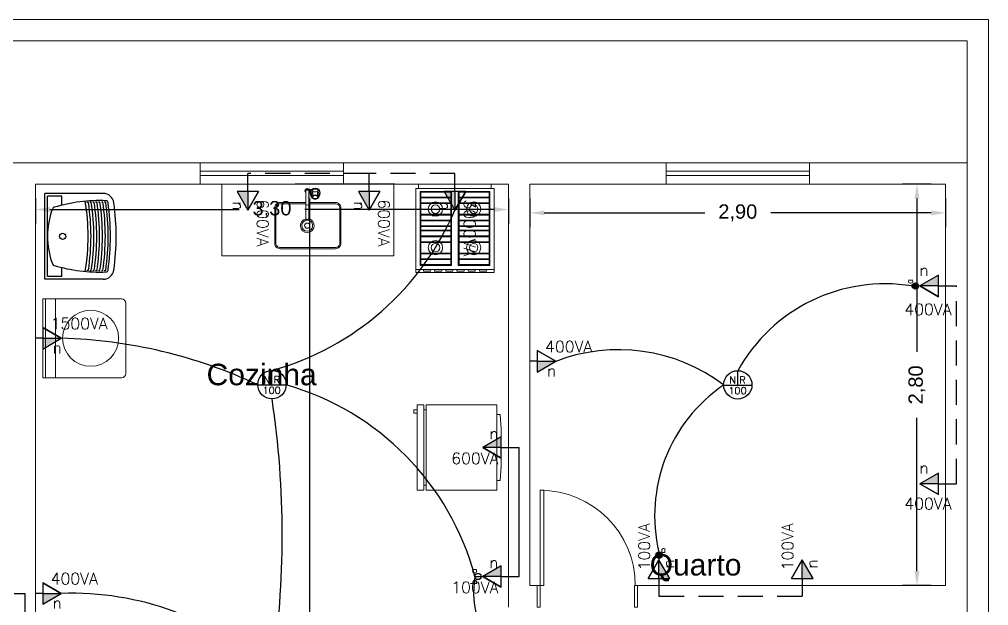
# Model space of a CAD drawing. Header units: millimetres. Extents: x -5 to 184, y -24 to 24.
# Drawn here: x 20.24 to 27, y 14.91 to 19 of the extents above; entities that cross this region are included whole.
import ezdxf

# ---------------------------------------------------------------- set-up
doc = ezdxf.new("R2010")
doc.units = ezdxf.units.MM
doc.linetypes.add('HIDDEN', pattern=[0.375, 0.25, -0.125])
doc.layers.get('0').update_dxf_attribs({"lineweight": 30})
for name, color, linetype, lineweight in [('Cotas', 3, 'Continuous', 9), ('Cozinha', 252, 'Continuous', 20), ('Edificação', 251, 'Continuous', 20), ('Portas', 251, 'Continuous', 9)]:
    doc.layers.add(name, color=color, linetype=linetype, lineweight=lineweight)
for name, color, linetype in [('Eletroduto', 160, 'Continuous'), ('Pontos de iluminação', 50, 'Continuous'), ('Pontos de Tomadas', 10, 'Continuous'), ('TEXTO', 7, 'Continuous'), ('WC', 252, 'Continuous')]:
    doc.layers.add(name, color=color, linetype=linetype)
doc.styles.add('ROMANS', font='ROMANS.SHX')
doc.styles.get("Standard").update_dxf_attribs({"font": 'arial.ttf'})
doc.styles.add('TEXTO_NOMEQUADRO', font='arial.ttf')
doc.dimstyles.new('ISO-25', dxfattribs={"dimtxt": 0.1, "dimasz": 0.1, "dimexe": 0.1, "dimexo": 0.1, "dimgap": 0.1, "dimtad": 0, "dimzin": 1, "dimtxsty": 'Standard', "dimcen": 0.1, "dimadec": 0, "dimazin": 0, "dimtfac": 1, "dimtmove": 0, "dimatfit": 3, "dimfxl": 1, "dimarcsym": 0})

# ---------------------------------------------------------------- blocks, each defined once
blk = doc.blocks.new('*D23')
at = {"layer": 'Cotas', "color": 0, "lineweight": -2, "transparency": 16777216}
for p, q in [((23.8, 17.75), (23.8, 17.55)), ((26.7, 17.75), (26.7, 17.55)), ((23.9, 17.65), (25.0194, 17.65)), ((26.6, 17.65), (25.4806, 17.65))]:
    blk.add_line(p, q, dxfattribs=at)
at = {"layer": 'Cotas', "color": 0, "transparency": 16777216}
for points in [[(23.9, 17.6667), (23.9, 17.6333), (23.8, 17.65)], [(26.6, 17.6667), (26.6, 17.6333), (26.7, 17.65)]]:
    blk.add_solid(points, dxfattribs=at)
at = {"layer": 'Defpoints', "color": 0, "transparency": 16777216}
for p in [(23.8, 17.85), (26.7, 17.85), (23.8, 17.65)]:
    blk.add_point(p, dxfattribs=at)
at = {"layer": 'Cotas', "color": 0, "transparency": 16777216, "insert": (25.25, 17.65), "char_height": 0.1, "attachment_point": 5}
blk.add_mtext('2,90', dxfattribs=at)
blk = doc.blocks.new('*D3')
at = {"layer": 'Cotas', "color": 0, "lineweight": -2, "transparency": 16777216}
for p, q in [((20.35, 17.75), (20.35, 17.5733)), ((23.65, 17.75), (23.65, 17.5733)), ((20.45, 17.6733), (21.7703, 17.6733)), ((23.55, 17.6733), (22.2297, 17.6733))]:
    blk.add_line(p, q, dxfattribs=at)
at = {"layer": 'Cotas', "color": 0, "transparency": 16777216}
for points in [[(20.45, 17.69), (20.45, 17.6566), (20.35, 17.6733)], [(23.55, 17.69), (23.55, 17.6566), (23.65, 17.6733)]]:
    blk.add_solid(points, dxfattribs=at)
at = {"layer": 'Defpoints', "color": 0, "transparency": 16777216}
for p in [(20.35, 17.85), (23.65, 17.85), (20.35, 17.6733)]:
    blk.add_point(p, dxfattribs=at)
at = {"layer": 'Cotas', "color": 0, "transparency": 16777216, "insert": (22, 17.6733), "char_height": 0.1, "attachment_point": 5}
blk.add_mtext('3,30', dxfattribs=at)
blk = doc.blocks.new('*D16')
at = {"layer": 'Cotas', "color": 0, "lineweight": -2, "transparency": 16777216}
for p, q in [((26.6, 17.85), (26.4001, 17.85)), ((26.5001, 17.75), (26.5001, 16.6806)), ((26.5001, 15.15), (26.5001, 16.2194)), ((26.6, 15.05), (26.4001, 15.05))]:
    blk.add_line(p, q, dxfattribs=at)
at = {"layer": 'Cotas', "color": 0, "transparency": 16777216}
for points in [[(26.4834, 17.75), (26.5168, 17.75), (26.5001, 17.85)], [(26.4834, 15.15), (26.5168, 15.15), (26.5001, 15.05)]]:
    blk.add_solid(points, dxfattribs=at)
at = {"layer": 'Defpoints', "color": 0, "transparency": 16777216}
for p in [(26.7, 17.85), (26.5001, 15.05), (26.7, 15.05)]:
    blk.add_point(p, dxfattribs=at)
at = {"layer": 'Cotas', "color": 0, "transparency": 16777216, "insert": (26.5001, 16.45), "char_height": 0.1, "attachment_point": 5, "rotation": 90}
blk.add_mtext('2,80', dxfattribs=at)
blk = doc.blocks.new('CO-F4PB')
for p, q in [((0.2535, 0), (-0.2535, 0)), ((0.2535, 0), (-0.2535, 0)), ((-0.2535, 0), (-0.2535, -0.03)), ((0.2535, -0.03), (0.2535, 0)), ((-0.2735, -0.03), (-0.2735, -0.596)), ((0.2735, -0.03), (-0.2735, -0.03)), ((-0.2435, -0.05), (-0.2435, -0.566)), ((-0.0235, -0.05), (-0.2435, -0.05)), ((-0.0285, -0.055), (-0.2385, -0.055)), ((-0.2385, -0.055), (-0.2385, -0.09)), ((-0.0285, -0.055), (-0.0285, -0.09)), ((-0.0235, -0.05), (-0.0235, -0.566)), ((0.0235, -0.05), (0.0235, -0.566)), ((0.2435, -0.05), (0.0235, -0.05)), ((0.2385, -0.055), (0.0285, -0.055)), ((0.0285, -0.055), (0.0285, -0.09)), ((0.2385, -0.055), (0.2385, -0.09)), ((0.2435, -0.05), (0.2435, -0.566)), ((0.2735, -0.596), (0.2735, -0.03)), ((-0.0235, -0.09), (-0.2435, -0.09)), ((-0.0235, -0.095), (-0.2435, -0.095)), ((-0.0235, -0.13), (-0.2435, -0.13)), ((-0.0235, -0.135), (-0.2435, -0.135)), ((-0.2385, -0.095), (-0.2385, -0.13)), ((-0.2385, -0.135), (-0.2385, -0.21)), ((-0.0285, -0.095), (-0.0285, -0.13)), ((-0.0285, -0.135), (-0.0285, -0.21)), ((0.2435, -0.09), (0.0235, -0.09)), ((0.2435, -0.095), (0.0235, -0.095)), ((0.2435, -0.13), (0.0235, -0.13)), ((0.2435, -0.135), (0.0235, -0.135)), ((0.0285, -0.095), (0.0285, -0.13)), ((0.0285, -0.135), (0.0285, -0.21)), ((0.2385, -0.095), (0.2385, -0.13)), ((0.2385, -0.135), (0.2385, -0.21)), ((-0.0235, -0.21), (-0.2435, -0.21)), ((-0.0235, -0.215), (-0.2435, -0.215)), ((-0.0235, -0.25), (-0.2435, -0.25)), ((-0.0235, -0.255), (-0.2435, -0.255)), ((-0.2385, -0.215), (-0.2385, -0.25)), ((-0.2385, -0.255), (-0.2385, -0.29)), ((-0.0285, -0.215), (-0.0285, -0.25)), ((-0.0285, -0.255), (-0.0285, -0.29)), ((0.2435, -0.21), (0.0235, -0.21)), ((0.2435, -0.215), (0.0235, -0.215)), ((0.2435, -0.25), (0.0235, -0.25)), ((0.2435, -0.255), (0.0235, -0.255)), ((0.0285, -0.215), (0.0285, -0.25)), ((0.0285, -0.255), (0.0285, -0.29)), ((0.2385, -0.215), (0.2385, -0.25)), ((0.2385, -0.255), (0.2385, -0.29)), ((-0.0235, -0.29), (-0.2435, -0.29)), ((-0.0235, -0.295), (-0.2435, -0.295)), ((-0.2435, -0.321), (-0.0235, -0.321)), ((-0.2435, -0.326), (-0.0235, -0.326)), ((-0.2385, -0.295), (-0.2385, -0.321)), ((-0.2385, -0.326), (-0.2385, -0.361)), ((-0.0285, -0.295), (-0.0285, -0.321)), ((-0.0285, -0.326), (-0.0285, -0.361)), ((0.2435, -0.29), (0.0235, -0.29)), ((0.2435, -0.295), (0.0235, -0.295)), ((0.0235, -0.321), (0.2435, -0.321)), ((0.0235, -0.326), (0.2435, -0.326)), ((0.0285, -0.295), (0.0285, -0.321)), ((0.0285, -0.326), (0.0285, -0.361)), ((0.2385, -0.295), (0.2385, -0.321)), ((0.2385, -0.326), (0.2385, -0.361)), ((-0.2435, -0.361), (-0.0235, -0.361)), ((-0.2435, -0.366), (-0.0235, -0.366)), ((-0.2435, -0.401), (-0.0235, -0.401)), ((-0.2385, -0.366), (-0.2385, -0.401)), ((-0.0285, -0.366), (-0.0285, -0.401)), ((0.0235, -0.361), (0.2435, -0.361)), ((0.0235, -0.366), (0.2435, -0.366)), ((0.0235, -0.401), (0.2435, -0.401)), ((0.0285, -0.366), (0.0285, -0.401)), ((0.2385, -0.366), (0.2385, -0.401)), ((-0.2435, -0.406), (-0.0235, -0.406)), ((-0.2385, -0.406), (-0.2385, -0.481)), ((-0.0285, -0.406), (-0.0285, -0.481)), ((0.0235, -0.406), (0.2435, -0.406)), ((0.0285, -0.406), (0.0285, -0.481)), ((0.2385, -0.406), (0.2385, -0.481)), ((-0.2435, -0.481), (-0.0235, -0.481)), ((-0.2435, -0.486), (-0.0235, -0.486)), ((-0.2435, -0.521), (-0.0235, -0.521)), ((-0.2435, -0.526), (-0.0235, -0.526)), ((-0.2385, -0.486), (-0.2385, -0.521)), ((-0.2385, -0.526), (-0.2385, -0.561)), ((-0.0285, -0.486), (-0.0285, -0.521)), ((-0.0285, -0.526), (-0.0285, -0.561)), ((0.0235, -0.481), (0.2435, -0.481)), ((0.0235, -0.486), (0.2435, -0.486)), ((0.0235, -0.521), (0.2435, -0.521)), ((0.0235, -0.526), (0.2435, -0.526)), ((0.0285, -0.486), (0.0285, -0.521)), ((0.0285, -0.526), (0.0285, -0.561)), ((0.2385, -0.486), (0.2385, -0.521)), ((0.2385, -0.526), (0.2385, -0.561)), ((-0.2735, -0.596), (0.2735, -0.596)), ((-0.2735, -0.596), (-0.2735, -0.616)), ((-0.2435, -0.566), (-0.0235, -0.566)), ((-0.2385, -0.561), (-0.0285, -0.561)), ((0.0235, -0.566), (0.2435, -0.566)), ((0.0285, -0.561), (0.2385, -0.561)), ((0.2735, -0.616), (0.2735, -0.596)), ((-0.2735, -0.616), (0.2735, -0.616))]:
    blk.add_line(p, q)
for points in [[(-0.2204, -0.606), (-0.1704, -0.606), (-0.1704, -0.596), (-0.2204, -0.596)], [(-0.1422, -0.606), (-0.0922, -0.606), (-0.0922, -0.596), (-0.1422, -0.596)], [(-0.0641, -0.606), (-0.0141, -0.606), (-0.0141, -0.596), (-0.0641, -0.596)], [(0.0141, -0.606), (0.0641, -0.606), (0.0641, -0.596), (0.0141, -0.596)], [(0.0922, -0.606), (0.1422, -0.606), (0.1422, -0.596), (0.0922, -0.596)], [(0.1704, -0.606), (0.2204, -0.606), (0.2204, -0.596), (0.1704, -0.596)]]:
    blk.add_lwpolyline(points, close=True)
for centre, radius in [((-0.1308, -0.1735), 0.05), ((0.1362, -0.1735), 0.05), ((-0.1308, -0.1735), 0.03), ((0.1362, -0.1735), 0.03), ((-0.1308, -0.4425), 0.05), ((0.1362, -0.4425), 0.05), ((-0.1308, -0.4425), 0.03), ((0.1362, -0.4425), 0.03)]:
    blk.add_circle(centre, radius)
blk = doc.blocks.new('A$C1AD15EB6')
for p, q in [((0.55, 0.58), (0, 0.58)), ((0, 0.03), (0, 0.58)), ((0.55, 0.5606), (0, 0.5606)), ((0.55, 0.03), (0.55, 0.58)), ((0.55, 0.4906), (0, 0.4906)), ((0.03, 0), (0.52, 0))]:
    blk.add_line(p, q)
for centre, start, end in [((0.03, 0.03), 180, 270), ((0.52, 0.03), 270, 0)]:
    blk.add_arc(centre, 0.03, start, end)
blk = doc.blocks.new('TANQUE-02')
for p, q in [((-0.2995, 0), (0.2995, 0)), ((-0.2995, -0.4081), (-0.2995, 0)), ((0.2995, -0.4081), (0.2995, 0)), ((-0.2795, -0.02), (0.2795, -0.02)), ((-0.2795, -0.12), (-0.2795, -0.02)), ((0.2795, -0.12), (0.2795, -0.02)), ((-0.2795, -0.12), (-0.2174, -0.12)), ((0.2174, -0.12), (0.2795, -0.12))]:
    blk.add_line(p, q)
blk.add_circle((0, -0.1252), 0.0225)
for centre, radius, start, end in [((0.8453, -0.3818), 1.0945, 163.27799, 182.40527), ((-0.1837, -0.0726), 0.02, 110.23844, 163.27799), ((0, -0.5709), 0.5511, 90, 110.23844), ((0, -0.5709), 0.5511, 69.76156, 90), ((0.1837, -0.0726), 0.02, 16.72201, 69.76156), ((-0.8453, -0.3818), 1.0945, 357.59473, 16.72201), ((0, 1.2149), 1.518, 260.72256, 279.27744), ((0.8453, -0.3818), 1.0845, 177.52238, 178.05412), ((0.8453, -0.3818), 1.0845, 176.46036, 176.99114), ((0, 1.2149), 1.558, 261.22518, 270), ((0.8453, -0.3818), 1.0845, 175.40003, 175.93), ((0, 1.2149), 1.538, 261.15691, 270), ((0, 1.2149), 1.518, 270, 279.27744), ((0, 1.2149), 1.538, 270, 278.84309), ((0, 1.2149), 1.558, 270, 278.77482), ((-0.8453, -0.3818), 1.0845, 4.07, 4.59997), ((-0.8453, -0.3818), 1.0845, 3.00886, 3.53964), ((-0.8453, -0.3818), 1.0845, 1.94588, 2.47762), ((0.8453, -0.3818), 1.0845, 179.65272, 180.18684), ((0, 1.2149), 1.618, 261.49969, 270), ((0.8453, -0.3818), 1.0845, 180.72164, 181.25716), ((0.8453, -0.3818), 1.0845, 178.5864, 179.11926), ((0, 1.2149), 1.598, 261.39693, 270), ((0, 1.2149), 1.638, 261.61326, 270), ((0, 1.2149), 1.578, 261.30532, 270), ((0, 1.2149), 1.578, 270, 278.69468), ((0, 1.2149), 1.598, 270, 278.60307), ((0, 1.2149), 1.618, 270, 278.50031), ((0, 1.2149), 1.638, 270, 278.38674), ((-0.8453, -0.3818), 1.0845, 0.88074, 1.4136), ((-0.8453, -0.3818), 1.0845, 358.74284, 359.27836), ((-0.8453, -0.3818), 1.0845, 359.81316, 0.34728), ((-0.2245, -0.4081), 0.075, 180, 262.08052), ((-0.2332, -0.4271), 0.015, 182.40527, 261.87169), ((0.8453, -0.3818), 1.0845, 181.79343, 182.3305), ((0, 1.2149), 1.658, 261.73735, 270), ((0, 1.2058), 1.6644, 261.87169, 270), ((0, 1.2149), 1.658, 270, 278.26265), ((0, 1.2058), 1.6644, 270, 278.12831), ((0.2245, -0.4081), 0.075, 277.91948, 0), ((0.2332, -0.4271), 0.015, 278.12831, 357.59473), ((-0.8453, -0.3818), 1.0845, 357.6695, 358.20657), ((0, 1.2058), 1.7044, 262.08052, 270), ((0, 1.2058), 1.7044, 270, 277.91948)]:
    blk.add_arc(centre, radius, start, end)
blk = doc.blocks.new('CUBA-COZ-02')
for p, q in [((-0.0095, 0.2452), (-0.0095, 0.2275)), ((-0.0095, 0.2275), (-0.0095, 0.0565)), ((0.0105, 0.2452), (0.0105, 0.2275)), ((0.0105, 0.2275), (0.0105, 0.0565)), ((0.0146, 0.2516), (0.031, 0.2516)), ((0.0146, 0.2316), (0.0209, 0.2316)), ((0.0305, 0.2026), (0.0305, 0.2242)), ((0.0379, 0.2522), (0.0379, 0.2367)), ((0.0399, 0.2163), (0.0399, 0.2377)), ((0.0712, 0.2163), (0.0712, 0.2377)), ((0.0731, 0.2522), (0.0731, 0.2367)), ((0.0805, 0.2026), (0.0805, 0.2242)), ((-0.0095, 0.0565), (-0.0095, 0.0516)), ((0.0105, 0.0565), (0.0105, 0.0516))]:
    blk.add_line(p, q)
for points in [[(-0.0095, 0.1611), (-0.1889, 0.1611, 0.414214), (-0.2269, 0.1231), (-0.2269, -0.1231, 0.414214), (-0.1889, -0.1611), (0.1969, -0.1611, 0.414214), (0.2349, -0.1231), (0.2349, 0.1231, 0.414214), (0.1969, 0.1611), (0.0105, 0.1611)], [(-0.0095, 0.1531), (-0.1889, 0.1531, 0.414214), (-0.2189, 0.1231), (-0.2189, -0.1231, 0.414214), (-0.1889, -0.1531), (0.1969, -0.1531, 0.414214), (0.2269, -0.1231), (0.2269, 0.1231, 0.414214), (0.1969, 0.1531), (0.0105, 0.1531)]]:
    blk.add_lwpolyline(points, format="xyb")
blk.add_lwpolyline([(0.0105, 0.0367, -7.502529), (-0.0095, 0.037, -0.133288)], format="xyb", close=True)
at = {"linetype": 'Continuous'}
for points in [[(0.0391, 0.2375, 0), (0.0361, 0.2353, 0), (0.0337, 0.2328, 0), (0.032, 0.2301, 0), (0.0309, 0.2272, 0), (0.0305, 0.2242, 0)], [(0.0389, 0.2157, 0), (0.0359, 0.2135, 0), (0.0335, 0.2109, 0), (0.0318, 0.2081, 0), (0.0308, 0.2052, 0), (0.0305, 0.2021, 0)], [(0.075, 0.199, 0), (0.0746, 0.2011, 0), (0.0734, 0.2032, 0), (0.0715, 0.2051, 0), (0.0689, 0.2067, 0), (0.0658, 0.208, 0), (0.0623, 0.209, 0), (0.0585, 0.2095, 0), (0.0545, 0.2096, 0), (0.0506, 0.2093, 0), (0.0469, 0.2085, 0), (0.0436, 0.2074, 0), (0.0407, 0.2059, 0), (0.0385, 0.2041, 0), (0.0369, 0.2022, 0), (0.0362, 0.2, 0), (0.0362, 0.1979, 0), (0.0369, 0.1958, 0), (0.0385, 0.1938, 0), (0.0407, 0.192, 0), (0.0436, 0.1905, 0), (0.0469, 0.1894, 0), (0.0506, 0.1886, 0), (0.0545, 0.1883, 0), (0.0585, 0.1884, 0), (0.0623, 0.1889, 0), (0.0658, 0.1899, 0), (0.0689, 0.1912, 0), (0.0715, 0.1928, 0), (0.0734, 0.1947, 0), (0.0746, 0.1968, 0), (0.075, 0.199, 0)], [(0.0805, 0.2242, 0), (0.0802, 0.2272, 0), (0.0791, 0.2301, 0), (0.0773, 0.2328, 0), (0.0749, 0.2353, 0), (0.0719, 0.2375, 0)], [(0.0805, 0.2026, 0), (0.0802, 0.2055, 0), (0.0791, 0.2084, 0), (0.0774, 0.2111, 0), (0.0751, 0.2136, 0), (0.0722, 0.2157, 0)], [(0.0305, 0.2021, 0), (0.0311, 0.1989, 0), (0.0324, 0.1959, 0), (0.0345, 0.193, 0), (0.0373, 0.1905, 0), (0.0407, 0.1884, 0), (0.0446, 0.1867, 0), (0.0488, 0.1856, 0), (0.0533, 0.185, 0), (0.0578, 0.185, 0), (0.0623, 0.1856, 0), (0.0665, 0.1867, 0), (0.0704, 0.1884, 0), (0.0738, 0.1905, 0), (0.0766, 0.193, 0), (0.0786, 0.1959, 0), (0.08, 0.1989, 0), (0.0805, 0.2021, 0)]]:
    blk.add_polyline3d(points, dxfattribs=at)
blk.add_circle((0, 0), 0.0182)
for centre, radius, start, end in [((0.0005, 0.2416), 0.0173, 35.41872, 234.58128), ((0.0005, 0.2416), 0.0126, 322.25181, 217.74819), ((0.0005, 0.2242), 0.0233, 64.55551, 115.44449), ((0.0005, 0.2416), 0.0173, 305.41872, 324.58128), ((0.0005, 0.2416), 0.0173, 324.58128, 35.41872), ((0.0555, 0.2266), 0.035, 315.56467, 224.43533), ((0.0555, 0.2266), 0.032, 321.37517, 218.62483), ((0.0555, 0.1725), 0.0816, 77.53823, 102.46177), ((0.04, 0.214), 0.002, 63.97489, 122.15591), ((0.0401, 0.2358), 0.002, 74.31395, 121.56748), ((0.0555, 0.2905), 0.0549, 254.31395, 285.68605), ((0.0555, 0.2459), 0.0335, 243.97489, 296.02511), ((0.0711, 0.214), 0.002, 57.84409, 116.02511), ((0.0709, 0.2358), 0.002, 58.43251, 105.68606), ((0.0005, 0.1207), 0.0233, 64.55551, 115.44449), ((0, 0), 0.0482, 101.34386, 77.38563), ((0.0005, 0.0516), 0.0112, 153.72082, 26.27918), ((0.0005, 0.0516), 0.01, 180, 0)]:
    blk.add_arc(centre, radius, start, end)
blk = doc.blocks.new('DUPLEX320PL')
for p, q in [((-0.058, -0.1246), (-0.058, -0.6181)), ((-0.058, -0.1246), (0.538, -0.1246)), ((0.538, -0.6181), (0.538, -0.1246)), ((0.538, -0.6181), (-0.058, -0.6181)), ((0.538, -0.6338), (-0.058, -0.6338)), ((-0.058, -0.6338), (-0.058, -0.6799)), ((-0.023, -0.6181), (-0.023, -0.6338)), ((0.503, -0.6338), (0.503, -0.6181)), ((0.538, -0.6338), (0.538, -0.6799)), ((-0.058, -0.6799), (0.538, -0.6799))]:
    blk.add_line(p, q)
blk.add_lwpolyline([(0.4713, -0.1246), (0.4713, -0.1005), (0.3713, -0.0932), (0.1087, -0.0932), (0.0087, -0.1005), (0.0087, -0.1246)])
blk.add_lwpolyline([(0.4797, -0.6799), (0.4797, -0.7042), (0.5039, -0.7042), (0.5039, -0.6799)], close=True)
blk = doc.blocks.new('*D70')
at = {"layer": 'Cotas', "color": 0, "lineweight": -2, "transparency": 16777216}
for p, q in [((22.8572, 17.85), (22.1621, 17.85)), ((22.2621, 17.75), (22.2621, 14.73)), ((22.2621, 11.25), (22.2621, 14.27)), ((22.8572, 11.15), (22.1621, 11.15))]:
    blk.add_line(p, q, dxfattribs=at)
at = {"layer": 'Cotas', "color": 0, "transparency": 16777216}
for points in [[(22.2454, 17.75), (22.2787, 17.75), (22.2621, 17.85)], [(22.2454, 11.25), (22.2787, 11.25), (22.2621, 11.15)]]:
    blk.add_solid(points, dxfattribs=at)
at = {"layer": 'Defpoints', "color": 0, "transparency": 16777216}
for p in [(22.9572, 17.85), (22.2621, 11.15), (22.9572, 11.15)]:
    blk.add_point(p, dxfattribs=at)
at = {"layer": 'Cotas', "color": 0, "transparency": 16777216, "insert": (22.2621, 14.5), "char_height": 0.1, "attachment_point": 5, "rotation": 90}
blk.add_mtext('6,70', dxfattribs=at)

msp = doc.modelspace()

# ---------------------------------------------------------------- hatches: boundary and pattern name
at = {"layer": 'Pontos de iluminação'}
h = msp.add_hatch(color=256, dxfattribs=at)
h.set_gradient(color1=(248, 215, 49), color2=(248, 215, 49), tint=1)
h.paths.add_polyline_path([(26.51, 17.14, 1), (26.466, 17.14, 1)])
h = msp.add_hatch(color=256, dxfattribs=at)
h.set_gradient(color1=(248, 215, 49), color2=(248, 215, 49), tint=1)
h.paths.add_polyline_path([(24.722, 15.262, 1), (24.678, 15.262, 1)])

# ---------------------------------------------------------------- linework, layer by layer
at = {"layer": 'Cozinha'}
msp.add_lwpolyline([(21.65, 17.35), (22.85, 17.35), (22.85, 17.85), (21.65, 17.85)], close=True, dxfattribs=at)
msp.add_circle((20.7347, 16.775), 0.1953, dxfattribs=at)
at = {"layer": 'Edificação', "color": 252}
for q in [(6.9, 18.85), (26.85, 18)]:
    msp.add_line((26.85, 18.85), q, dxfattribs=at)
at = {"layer": 'Edificação'}
for p, q in [((6.9, 18), (26.85, 18)), ((26.85, 18), (26.85, 11.15)), ((20.35, 12.1), (20.35, 17.85)), ((23.65, 17.85), (20.35, 17.85)), ((23.65, 14.9), (23.65, 17.85)), ((23.8, 17.85), (26.7, 17.85)), ((23.8, 15.05), (23.8, 17.85)), ((26.7, 15.05), (26.7, 17.85)), ((26.7, 17.85), (26.7, 15.05)), ((23.85, 15.05), (23.8, 15.05)), ((23.85, 14.9), (23.85, 15.05)), ((26.7, 15.05), (24.55, 15.05))]:
    msp.add_line(p, q, dxfattribs=at)
at = {"layer": 'Edificação', "color": 252}
msp.add_lwpolyline([(0, 11), (27, 11), (27, 19), (0, 19)], close=True, dxfattribs=at)
at = {"layer": 'Eletroduto', "linetype": 'HIDDEN'}
for p, q in [((21.8318, 17.85), (21.8318, 17.925)), ((22.678, 17.85), (22.678, 17.925)), ((23.2765, 17.85), (23.2765, 17.925)), ((26.7, 17.14), (26.775, 17.14)), ((26.7, 15.76), (26.775, 15.76))]:
    msp.add_line(p, q, dxfattribs=at)
at = {"layer": 'Eletroduto', "linetype": 'HIDDEN', "ltscale": 0.7}
for p, q in [((22.678, 17.925), (21.8318, 17.925)), ((23.2765, 17.925), (22.678, 17.925)), ((26.775, 15.76), (26.775, 17.14)), ((20.275, 14.995), (20.275, 14.095)), ((24.7, 14.975), (25.7, 14.975))]:
    msp.add_line(p, q, dxfattribs=at)
at = {"layer": 'Eletroduto'}
for p, q in [((23.65, 16.0131), (23.725, 16.0131)), ((23.725, 15.1131), (23.725, 16.0131)), ((23.65, 15.1131), (23.725, 15.1131)), ((24.7, 15.05), (24.7, 14.975)), ((25.7, 15.05), (25.7, 14.975)), ((20.2, 14.995), (20.275, 14.995))]:
    msp.add_line(p, q, dxfattribs=at)
for centre, radius, start, end in [((21.475, 18.4376), 1.9582, 285.55157, 336.92076), ((26.278, 15.9802), 1.1749, 80.79174, 151.04586), ((20.4401, 13.3422), 3.4339, 64.82741, 88.50062), ((24.4178, 15.4798), 1.216, 52.91976, 111.10164), ((21.5787, 14.6204), 1.9022, 15.01141, 74.12374), ((25.7705, 15.539), 1.1005, 124.26062, 193.39765), ((15.7336, 15.4025), 6.3381, 351.37416, 8.61977), ((24.0708, 15.0014), 0.6643, 170.32506, 281.28094), ((20.6028, 12.9311), 2.0652, 47.42688, 92.02154)]:
    msp.add_arc(centre, radius, start, end, dxfattribs=at)
at = {"layer": 'Pontos de iluminação'}
for p, q in [((26.51, 17.14), (26.52, 17.14)), ((22, 16.45), (22, 16.5511)), ((25.2499, 16.4485), (25.2499, 16.5496)), ((21.9008, 16.45), (22.0992, 16.45)), ((25.1507, 16.4485), (25.3491, 16.4485)), ((24.7, 15.24), (24.7, 15.23)), ((23.416, 15.1131), (23.46, 15.1131)), ((23.46, 15.1131), (23.47, 15.1131))]:
    msp.add_line(p, q, dxfattribs=at)
for centre, radius in [((26.488, 17.14), 0.022), ((22.0001, 16.4515), 0.099), ((25.25, 16.45), 0.099), ((24.7, 15.262), 0.022), ((23.438, 15.1131), 0.022)]:
    msp.add_circle(centre, radius, dxfattribs=at)
at = {"layer": 'Pontos de Tomadas', "color": 1}
for p, q in [((21.9068, 17.8), (21.7568, 17.8)), ((21.7568, 17.8), (21.8318, 17.67)), ((21.8318, 17.8), (21.8318, 17.85)), ((21.8318, 17.8), (21.8318, 17.67)), ((21.9068, 17.8), (21.8318, 17.67)), ((21.8318, 17.67), (21.9068, 17.8)), ((21.8318, 17.67), (21.9068, 17.8)), ((22.753, 17.8), (22.603, 17.8)), ((22.603, 17.8), (22.678, 17.67)), ((22.678, 17.8), (22.678, 17.85)), ((22.678, 17.8), (22.678, 17.67)), ((22.753, 17.8), (22.678, 17.67)), ((22.678, 17.67), (22.753, 17.8)), ((22.678, 17.67), (22.753, 17.8)), ((23.3515, 17.8), (23.2015, 17.8)), ((23.2015, 17.8), (23.2765, 17.67)), ((23.2765, 17.8), (23.2765, 17.85)), ((23.2765, 17.8), (23.2765, 17.67)), ((23.3515, 17.8), (23.2765, 17.67)), ((23.2765, 17.67), (23.3515, 17.8)), ((23.2765, 17.67), (23.3515, 17.8)), ((26.65, 17.215), (26.52, 17.14)), ((26.65, 17.065), (26.65, 17.215)), ((26.65, 17.14), (26.52, 17.14)), ((26.65, 17.065), (26.52, 17.14)), ((26.52, 17.14), (26.65, 17.065)), ((26.52, 17.14), (26.65, 17.065)), ((26.65, 17.14), (26.7, 17.14)), ((20.4, 16.8499), (20.53, 16.7749)), ((20.53, 16.7749), (20.4, 16.8499)), ((20.4, 16.8499), (20.4, 16.6999)), ((20.53, 16.7749), (20.4, 16.8499)), ((20.4, 16.7749), (20.35, 16.7749)), ((20.4, 16.7749), (20.53, 16.7749)), ((20.4, 16.6999), (20.53, 16.7749)), ((23.85, 16.6894), (23.98, 16.6144)), ((23.98, 16.6144), (23.85, 16.6894)), ((23.85, 16.6894), (23.85, 16.5394)), ((23.98, 16.6144), (23.85, 16.6894)), ((23.85, 16.6144), (23.8, 16.6144)), ((23.85, 16.6144), (23.98, 16.6144)), ((23.85, 16.5394), (23.98, 16.6144)), ((23.6, 16.0881), (23.47, 16.0131)), ((23.6, 15.9381), (23.6, 16.0881)), ((23.6, 16.0131), (23.47, 16.0131)), ((23.6, 15.9381), (23.47, 16.0131)), ((23.47, 16.0131), (23.6, 15.9381)), ((23.47, 16.0131), (23.6, 15.9381)), ((23.6, 16.0131), (23.65, 16.0131)), ((26.65, 15.835), (26.52, 15.76)), ((26.65, 15.685), (26.65, 15.835)), ((26.65, 15.76), (26.52, 15.76)), ((26.65, 15.685), (26.52, 15.76)), ((26.52, 15.76), (26.65, 15.685)), ((26.52, 15.76), (26.65, 15.685)), ((26.65, 15.76), (26.7, 15.76)), ((24.625, 15.1), (24.7, 15.23)), ((24.7, 15.23), (24.625, 15.1)), ((24.7, 15.23), (24.625, 15.1)), ((24.7, 15.1), (24.7, 15.23)), ((24.775, 15.1), (24.7, 15.23)), ((25.625, 15.1), (25.7, 15.23)), ((25.7, 15.23), (25.625, 15.1)), ((25.7, 15.23), (25.625, 15.1)), ((25.7, 15.1), (25.7, 15.23)), ((25.775, 15.1), (25.7, 15.23)), ((23.6, 15.1881), (23.47, 15.1131)), ((23.6, 15.0381), (23.6, 15.1881)), ((23.6, 15.1131), (23.47, 15.1131)), ((23.6, 15.0381), (23.47, 15.1131)), ((23.47, 15.1131), (23.6, 15.0381)), ((23.47, 15.1131), (23.6, 15.0381)), ((23.6, 15.1131), (23.65, 15.1131)), ((24.625, 15.1), (24.775, 15.1)), ((24.7, 15.1), (24.7, 15.05)), ((25.625, 15.1), (25.775, 15.1)), ((25.7, 15.1), (25.7, 15.05)), ((20.4, 15.07), (20.53, 14.995)), ((20.53, 14.995), (20.4, 15.07)), ((20.4, 15.07), (20.4, 14.92)), ((20.53, 14.995), (20.4, 15.07)), ((20.4, 14.995), (20.35, 14.995)), ((20.4, 14.995), (20.53, 14.995)), ((20.4, 14.92), (20.53, 14.995))]:
    msp.add_line(p, q, dxfattribs=at)
for points in [[(21.8318, 17.8), (21.7568, 17.8), (21.8318, 17.67)], [(22.678, 17.8), (22.603, 17.8), (22.678, 17.67)], [(23.2765, 17.8), (23.2015, 17.8), (23.2765, 17.67)], [(26.65, 17.14), (26.65, 17.215), (26.52, 17.14)], [(20.4, 16.7749), (20.4, 16.6999), (20.53, 16.7749)], [(23.85, 16.6144), (23.85, 16.5394), (23.98, 16.6144)], [(23.6, 16.0131), (23.6, 16.0881), (23.47, 16.0131)], [(26.65, 15.76), (26.65, 15.835), (26.52, 15.76)], [(24.7, 15.1), (24.775, 15.1), (24.7, 15.23)], [(25.7, 15.1), (25.775, 15.1), (25.7, 15.23)], [(23.6, 15.1131), (23.6, 15.1881), (23.47, 15.1131)], [(20.4, 14.995), (20.4, 14.92), (20.53, 14.995)]]:
    msp.add_solid(points, dxfattribs=at)
at = {"layer": 'Portas'}
for p, q in [((21.5, 17.94), (22.5, 17.94)), ((24.75, 17.94), (25.75, 17.94)), ((21.5, 17.91), (22.5, 17.91)), ((24.75, 17.91), (25.75, 17.91))]:
    msp.add_line(p, q, dxfattribs=at)
for points in [[(21.5, 17.85), (22.5, 17.85), (22.5, 18), (21.5, 18)], [(24.75, 17.85), (25.75, 17.85), (25.75, 18), (24.75, 18)], [(23.87, 15.05), (23.8962, 15.05), (23.8962, 15.715), (23.87, 15.715)], [(23.85, 15.05), (23.85, 14.9), (23.87, 14.9), (23.87, 15.05)], [(24.53, 15.05), (24.53, 14.9), (24.55, 14.9), (24.55, 15.05)]]:
    msp.add_lwpolyline(points, close=True, dxfattribs=at)
msp.add_arc((23.87, 15.05), 0.665, 360, 90, dxfattribs=at)

# ---------------------------------------------------------------- block references
at = {"layer": 'Cozinha', "color": 0, "rotation": 359.99938861993}
msp.add_blockref('CUBA-COZ-02', (22.246, 17.5611), dxfattribs=at)
at = {"layer": 'Cozinha', "xscale": -1}
msp.add_blockref('CO-F4PB', (23.2765, 17.85), dxfattribs=at)
at = {"layer": 'Cozinha', "rotation": 90}
msp.add_blockref('A$C1AD15EB6', (20.98, 16.5), dxfattribs=at)
at = {"layer": 'Cozinha', "xscale": -1, "rotation": 270.000000000013}
msp.add_blockref('DUPLEX320PL', (23.6932, 15.7731), dxfattribs=at)
at = {"layer": 'WC', "color": 0, "extrusion": (0, 0, -1), "xscale": -1, "zscale": -1, "rotation": 270}
msp.add_blockref('TANQUE-02', (-20.4142, 17.4863), dxfattribs=at)

# ---------------------------------------------------------------- texts
at = {"layer": 'Pontos de iluminação', "style": 'ROMANS'}
for s, p in [('a', (26.4705, 17.1533)), ('a', (23.4279, 15.1326)), ('b', (23.43, 15.0558))]:
    msp.add_text(s, height=0.044, rotation=90, dxfattribs=at).set_placement(p)
msp.add_text('a', height=0.044, dxfattribs=at).set_placement((24.7133, 15.2795))
for tag, p, s, flags in [('N', (21.9406, 16.4607), '', 4), ('N', (25.1905, 16.4592), '', 4), ('100', (21.9343, 16.3868), '100', 13), ('100', (25.1842, 16.3854), '100', 13)]:
    msp.add_attdef(tag, p, s, height=0.0495, dxfattribs=dict(at, flags=flags))
for p in [(22.0109, 16.4612), (25.2608, 16.4597)]:
    msp.add_attdef('R', p, '', height=0.0495, dxfattribs=at)
at = {"layer": 'Pontos de Tomadas', "color": 1, "style": 'ROMANS'}
for s, rotation, p in [('n', 270, (21.7263, 17.7321)), ('600VA', 270, (21.8946, 17.7443)), ('n', 270, (22.5726, 17.7321)), ('600VA', 270, (22.7408, 17.7443)), ('n', 270, (23.1711, 17.7321)), ('3000VA', 270, (23.3393, 17.7443)), ('100VA', 90, (24.6372, 15.1557)), ('100VA', 90, (25.6372, 15.1557)), ('n', 90, (24.8054, 15.1679)), ('n', 90, (25.8054, 15.1679))]:
    msp.add_text(s, height=0.08, rotation=rotation, dxfattribs=at).set_placement(p)
for s, p in [('n', (26.5167, 17.2111)), ('400VA', (26.4119, 16.9365)), ('1500VA', (20.4557, 16.8377)), ('n', (20.4679, 16.6695)), ('400VA', (23.9057, 16.6771)), ('n', (23.9179, 16.5089)), ('n', (23.5148, 16.0707)), ('600VA', (23.251, 15.897)), ('n', (26.5167, 15.8311)), ('400VA', (26.4119, 15.5812)), ('n', (23.5148, 15.1707)), ('400VA', (20.4557, 15.0578)), ('100VA', (23.251, 14.997)), ('n', (20.4679, 14.8896))]:
    msp.add_text(s, height=0.08, dxfattribs=at).set_placement(p)
at = {"layer": 'TEXTO', "char_height": 0.15, "attachment_point": 1, "style": 'TEXTO_NOMEQUADRO'}
for s, insert, width in [('{\\C252;Cozinha}', (21.5434, 16.5975), 0.854225), ('{\\C252;Quarto}', (24.6351, 15.27), 0.67308)]:
    msp.add_mtext(s, dxfattribs=dict(at, insert=insert, width=width))

# ---------------------------------------------------------------- dimensions: what is measured, and where the dimension line sits
at = {"layer": 'Cotas'}
for base, p1, p2, picture, middle in [((20.35, 17.6733), (23.65, 17.85), (20.35, 17.85), '*D3', (22, 17.6733)), ((23.8, 17.65), (26.7, 17.85), (23.8, 17.85), '*D23', (25.25, 17.65))]:
    dim = msp.add_linear_dim(base=base, p1=p1, p2=p2, dimstyle='ISO-25', dxfattribs=at)
    dim.commit()
    dim.dimension.update_dxf_attribs({"geometry": picture, "text_midpoint": middle})
for base, p1, p2, picture, middle in [((22.2621, 11.15), (22.9572, 17.85), (22.9572, 11.15), '*D70', (22.2621, 14.5)), ((26.5001, 15.05), (26.7, 17.85), (26.7, 15.05), '*D16', (26.5001, 16.45))]:
    dim = msp.add_linear_dim(base=base, p1=p1, p2=p2, angle=90, dimstyle='ISO-25', dxfattribs=at)
    dim.commit()
    dim.dimension.update_dxf_attribs({"geometry": picture, "text_midpoint": middle})

doc.saveas('drawing.dxf')
